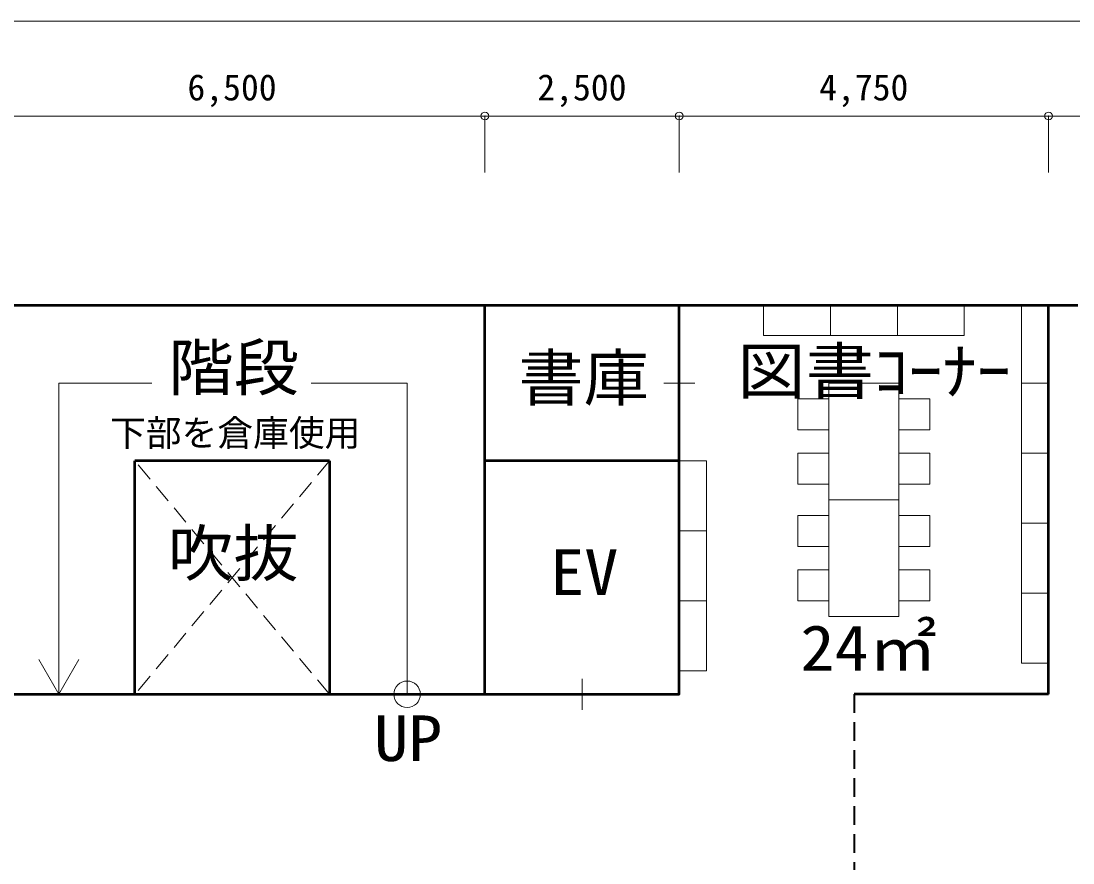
# Model space of a CAD drawing. Units: millimetres at full size, sheet at 1:200. Extents: x -55340 to 55340, y -38040 to 38040.
# Drawn here: x -2062 to 11466, y -10896 to -73 of the extents above; entities that cross this region are included whole.
import ezdxf
from ezdxf.enums import TextEntityAlignment as Align

# ---------------------------------------------------------------- set-up
doc = ezdxf.new("R2010")
doc.units = ezdxf.units.MM
doc.header["$LTSCALE"] = 200
doc.header["$PDMODE"] = 32
doc.header["$PDSIZE"] = 100
doc.linetypes.add('DASHED1', pattern=[1.8, 1.2, -0.6])
doc.layers.add('1-1_中心線', color=7, linetype='Continuous', lineweight=18)
doc.styles.add('ＭＳ ゴシック', font='')
doc.styles.get('ＭＳ ゴシック').set_extended_font_data('MS Gothic')

msp = doc.modelspace()

# ---------------------------------------------------------------- linework, layer by layer
at = {"layer": '1-1_中心線', "color": 4, "lineweight": 9}
for p, q in [((17902.7, -73), (-21597.3, -73)), ((-2597.3, -1294.6), (3902.7, -1294.6)), ((3902.7, -1294.6), (3902.7, -2018.7)), ((3902.7, -1294.6), (6402.7, -1294.6)), ((6402.7, -1294.6), (6402.7, -2018.7)), ((6402.7, -1294.6), (11152.7, -1294.6)), ((11152.7, -1294.6), (11152.7, -2018.7)), ((11152.7, -1294.6), (12902.7, -1294.6))]:
    msp.add_line(p, q, dxfattribs=at)
at = {"layer": '1-1_中心線', "color": 5, "lineweight": 50}
for p, q in [((11527.7, -3728.1), (-3335.1, -3728.1)), ((3902.7, -8728.1), (3902.7, -3728.1)), ((11152.7, -8728.1), (11152.7, -3728.1)), ((1902.7, -5728.1), (-597.3, -5728.1)), ((-597.3, -8728.1), (-597.3, -5728.1)), ((1902.7, -5728.1), (1902.7, -8728.1)), ((6402.7, -5728.1), (3902.7, -5728.1)), ((11152.7, -8728.1), (8652.7, -8728.1))]:
    msp.add_line(p, q, dxfattribs=at)
at = {"layer": '1-1_中心線'}
for p, q in [((7487.7, -4115.1), (7487.7, -3728.1)), ((8347.7, -4115.1), (8347.7, -3728.1)), ((9207.7, -4115.1), (9207.7, -3728.1)), ((10067.7, -4115.1), (10067.7, -3728.1)), ((10802.7, -8328.1), (10802.7, -3728.1)), ((7487.7, -4115.1), (10067.7, -4115.1)), ((-380.4, -4728.1), (-1577.3, -4728.1)), ((-1577.3, -8728.1), (-1577.3, -4728.1)), ((2902.7, -4728.1), (1670, -4728.1)), ((2902.7, -8728.1), (2902.7, -4728.1)), ((8327.7, -7728.1), (8327.7, -4728.1)), ((10802.7, -4728.1), (11152.7, -4728.1)), ((7927.7, -4928.1), (7927.7, -5328.1)), ((7927.7, -4928.1), (8327.7, -4928.1)), ((9627.7, -4928.1), (9227.7, -4928.1)), ((9627.7, -5328.1), (9627.7, -4928.1)), ((7927.7, -5328.1), (8327.7, -5328.1)), ((9627.7, -5328.1), (9227.7, -5328.1)), ((7927.7, -5628.1), (7927.7, -6028.1)), ((7927.7, -5628.1), (8327.7, -5628.1)), ((9627.7, -5628.1), (9227.7, -5628.1)), ((9627.7, -6028.1), (9627.7, -5628.1)), ((10802.7, -5628.1), (11152.7, -5628.1)), ((6752.7, -5728.1), (6402.7, -5728.1)), ((7927.7, -6028.1), (8327.7, -6028.1)), ((9627.7, -6028.1), (9227.7, -6028.1)), ((9227.7, -6228.1), (8327.7, -6228.1)), ((7927.7, -6428.1), (7927.7, -6828.1)), ((7927.7, -6428.1), (8327.7, -6428.1)), ((9627.7, -6428.1), (9227.7, -6428.1)), ((9627.7, -6828.1), (9627.7, -6428.1)), ((6752.7, -6628.1), (6402.7, -6628.1)), ((10802.7, -6528.1), (11152.7, -6528.1)), ((7927.7, -6828.1), (8327.7, -6828.1)), ((9627.7, -6828.1), (9227.7, -6828.1)), ((7927.7, -7128.1), (7927.7, -7528.1)), ((7927.7, -7128.1), (8327.7, -7128.1)), ((9627.7, -7128.1), (9227.7, -7128.1)), ((9627.7, -7528.1), (9627.7, -7128.1)), ((10802.7, -7428.1), (11152.7, -7428.1)), ((6752.7, -7528.1), (6402.7, -7528.1)), ((7927.7, -7528.1), (8327.7, -7528.1)), ((9627.7, -7528.1), (9227.7, -7528.1)), ((9227.7, -7728.1), (8327.7, -7728.1)), ((-1577.3, -8728.1), (-1835.5, -8280.8)), ((-1577.3, -8728.1), (-1319.1, -8280.8)), ((10802.7, -8328.1), (11152.7, -8328.1))]:
    msp.add_line(p, q, dxfattribs=at)
at = {"layer": '1-1_中心線', "color": 3}
for p, q in [((6402.7, -4728.1), (6202.7, -4728.1)), ((6402.7, -4728.1), (6602.7, -4728.1)), ((5152.7, -8728.1), (5152.7, -8528.1)), ((5152.7, -8728.1), (5152.7, -8928.1))]:
    msp.add_line(p, q, dxfattribs=at)
at = {"layer": '1-1_中心線', "color": 3, "linetype": 'DASHED1'}
for p, q in [((1902.7, -8728.1), (-597.3, -5728.1)), ((1902.7, -5728.1), (-597.3, -8728.1))]:
    msp.add_line(p, q, dxfattribs=at)
at = {"layer": '1-1_中心線', "color": 1, "linetype": 'DASHED1', "lineweight": 40}
msp.add_line((8652.7, -8728.1), (8652.7, -14228.1), dxfattribs=at)
at = {"layer": '1-1_中心線', "color": 5, "lineweight": 50}
msp.add_lwpolyline([(-2597.3, -8728.1), (6402.7, -8728.1), (6402.7, -3728.1)], dxfattribs=at)
at = {"layer": '1-1_中心線'}
for points in [[(9227.7, -7728.1), (9227.7, -4728.1), (8327.7, -4728.1)], [(6402.7, -8428.1), (6752.7, -8428.1), (6752.7, -5728.1)]]:
    msp.add_lwpolyline(points, dxfattribs=at)
msp.add_circle((2902.7, -8728.1), 170.8, dxfattribs=at)
at = {"layer": '1-1_中心線', "color": 4}
for p in [(3902.7, -1294.6), (6402.7, -1294.6), (11152.7, -1294.6)]:
    msp.add_point(p, dxfattribs=at)

# ---------------------------------------------------------------- texts
at = {"layer": '1-1_中心線', "color": 2, "style": 'ＭＳ ゴシック'}
for s, p in [('6,500', (77.7, -1194.6)), ('2,500', (4577.7, -1194.6)), ('4,750', (8202.7, -1194.6)), ('下部を倉庫使用', (-917.6, -5637.9))]:
    msp.add_text(s, height=337.2, dxfattribs=at).set_placement(p, align=Align.BOTTOM_LEFT)
at = {"layer": '1-1_中心線', "color": 3, "style": 'ＭＳ ゴシック'}
for s, width, p in [('階段', 1.05, (-167.3, -4995.3)), ('書庫', 1.05, (4332.7, -5128.1)), ('図書ｺｰﾅｰ', 1.1, (7147.9, -5043.8)), ('吹抜', 1.05, (-173.5, -7385.2)), ('EV', 1.1, (4742.7, -7628.1)), ('24㎡', 1.1, (7960.7, -8600.5)), ('UP', 1.1, (2477.6, -9761.7))]:
    msp.add_text(s, height=586.5, dxfattribs=dict(at, width=width)).set_placement(p, align=Align.BOTTOM_LEFT)

doc.saveas('drawing.dxf')
